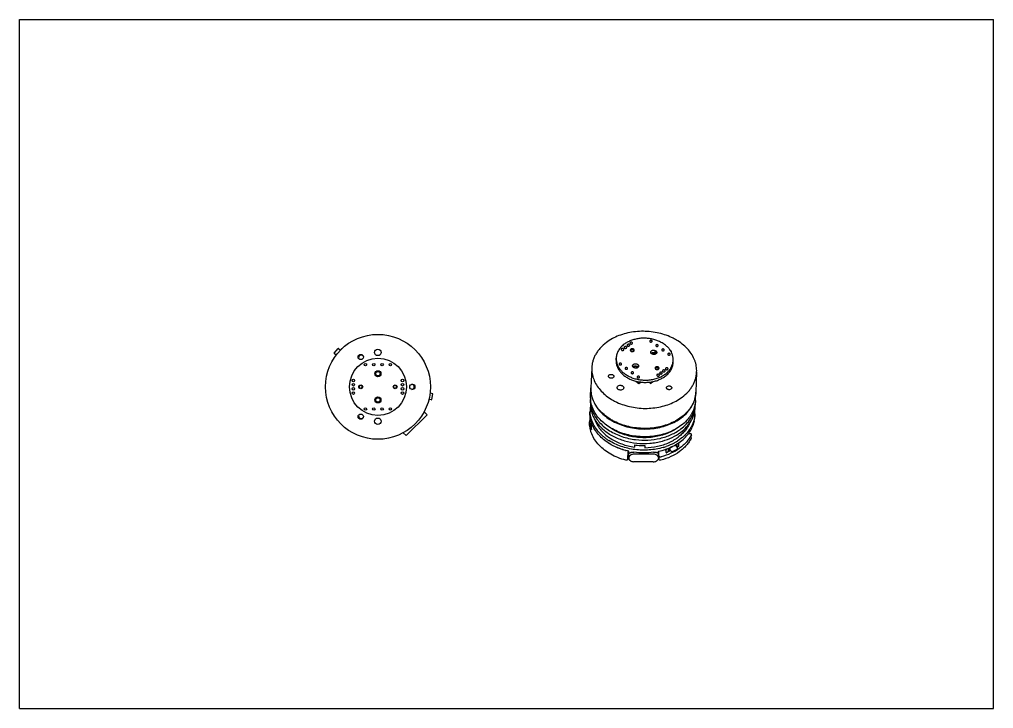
# Model space of a CAD drawing. Header units: millimetres. Extents: x 0 to 297, y 0 to 210.
import ezdxf

# ---------------------------------------------------------------- set-up
doc = ezdxf.new("R2010")
doc.units = ezdxf.units.MM
doc.header["$LTSCALE"] = 16.335
doc.layers.get('0').update_dxf_attribs({"linetype": 'CONTINUOUS'})

msp = doc.modelspace()

# ---------------------------------------------------------------- linework, layer by layer
at = {"color": 7, "linetype": 'Continuous'}
for p, q in [((0, 0), (0, 210)), ((0, 210), (297, 210)), ((297, 0), (297, 210)), ((95.97, 108.35), (97.13, 109.73)), ((96.56, 107.72), (95.98, 108.21)), ((97.27, 109.74), (97.87, 109.24)), ((98.17, 109.58), (98.29, 109.72)), ((98.19, 109.56), (98.17, 109.58)), ((98.33, 109.69), (98.29, 109.72)), ((181.91, 106.15), (181.94, 106.82)), ((199.3, 105.44), (199.33, 106.11)), ((174.51, 103.87), (174.26, 97.76)), ((206.48, 102.56), (206.23, 96.45)), ((187.97, 99.76), (188.89, 99.1)), ((188.89, 99.1), (188.91, 99.56)), ((188.89, 99.1), (189.24, 99.36)), ((192.06, 99.35), (192.42, 99.08)), ((192.42, 99.08), (193.17, 99.64)), ((192.42, 99.08), (192.44, 99.52)), ((125.19, 96.17), (125.9, 96.04)), ((125.98, 95.93), (125.67, 94.16)), ((174.16, 95.21), (174.25, 97.59)), ((206.13, 93.91), (206.23, 96.28)), ((125.55, 94.07), (124.83, 94.2)), ((174.07, 93.17), (174.12, 94.19)), ((206.05, 91.87), (206.09, 92.89)), ((124.26, 89.55), (117.9, 83.19)), ((124.26, 89.55), (123.38, 90.43)), ((173.99, 91.14), (173.96, 90.32)), ((205.96, 89.83), (205.93, 89.02)), ((173.88, 88.42), (173.84, 87.4)), ((174.38, 85.19), (174.45, 87.05)), ((174.48, 86.97), (174.47, 86.99)), ((174.48, 86.97), (174.47, 86.99)), ((205.76, 87.47), (205.76, 87.66)), ((117.04, 84.04), (117.9, 83.19)), ((182.58, 84.16), (182.57, 84.16)), ((182.58, 84.16), (182.57, 84.16)), ((203.97, 83.77), (204.53, 83.77)), ((204.85, 82.48), (204.89, 83.5)), ((187.53, 80.35), (187.51, 79.67)), ((187.56, 80.35), (187.51, 79.67)), ((200.52, 79.67), (199.92, 80.28)), ((200.3, 80.35), (200.28, 79.98)), ((200.45, 80.42), (200.3, 80.35)), ((200.3, 80.35), (200.41, 80.23)), ((200.41, 80.23), (200.4, 79.85)), ((200.56, 80.3), (200.41, 80.23)), ((200.56, 80.3), (200.45, 80.42)), ((200.55, 79.93), (200.56, 80.3)), ((200.62, 81.52), (200.59, 81.5)), ((200.62, 81.52), (200.59, 81.5)), ((200.99, 80.97), (200.94, 79.89)), ((185.51, 76.01), (185.61, 78.45)), ((185.82, 76.21), (185.75, 78.42)), ((185.8, 77.38), (185.84, 78.4)), ((193.37, 77.49), (187.37, 77.51)), ((190.73, 80.16), (190.7, 79.48)), ((194.8, 77.43), (194.84, 78.4)), ((194.82, 76.51), (194.8, 77.43)), ((194.91, 76.44), (194.86, 78.4)), ((194.94, 77.05), (194.9, 78.42)), ((197.19, 78.52), (196.79, 78.93)), ((196.95, 78.98), (197.2, 78.73)), ((197.13, 78.79), (197.13, 78.6)), ((197.14, 78.79), (197.13, 78.59)), ((197.13, 78.59), (197.19, 78.52)), ((197.17, 78), (197.2, 78.73)), ((197.18, 77.96), (197.19, 77.96)), ((198.53, 78.61), (197.25, 77.95)), ((197.8, 79.05), (197.79, 78.68)), ((197.9, 78.56), (197.79, 78.68)), ((197.95, 79.13), (197.8, 79.05)), ((197.8, 79.05), (197.92, 78.93)), ((197.92, 78.93), (197.9, 78.56)), ((197.9, 78.56), (198.05, 78.64)), ((198.07, 79.01), (197.92, 78.93)), ((197.95, 79.13), (198.07, 79.01)), ((198.05, 78.64), (198.07, 79.01)), ((198.32, 79.41), (198.3, 78.87)), ((198.9, 78.24), (198.31, 78.84)), ((198.79, 79.72), (198.4, 79.52)), ((200.47, 78.97), (199.02, 78.22)), ((200.28, 79.98), (200.4, 79.85)), ((200.4, 79.85), (200.55, 79.93)), ((200.54, 79.6), (200.52, 79.06)), ((200.92, 79.85), (200.53, 79.65)), ((185.83, 76.49), (185.82, 76.25)), ((185.82, 76.25), (185.82, 76.21)), ((193.27, 75.21), (187.28, 75.23)), ((194.82, 76.46), (194.81, 76.23)), ((194.82, 76.46), (194.82, 76.51)), ((194.91, 76.44), (194.9, 76.1)), ((194.9, 76.03), (194.9, 76.1)), ((0, 0), (297, 0))]:
    msp.add_line(p, q, dxfattribs=at)
for centre, radius in [((109.3, 98.04), 16), ((104.05, 107.14), 0.8), ((109.3, 108.54), 1), ((109.31, 98.04), 8.7), ((105.49, 104.79), 0.375), ((108.03, 104.79), 0.375), ((110.57, 104.79), 0.375), ((113.11, 104.79), 0.375), ((109.3, 102.04), 0.915), ((109.3, 102.04), 0.65), ((101.8, 99.95), 0.4), ((101.8, 98.68), 0.4), ((104.05, 98.04), 0.6), ((104.05, 98.04), 0.5), ((114.55, 98.04), 0.6), ((114.55, 98.04), 0.5), ((116.8, 99.95), 0.4), ((116.8, 98.68), 0.4), ((119.8, 98.04), 0.8), ((101.8, 97.41), 0.4), ((101.8, 96.14), 0.4), ((116.8, 97.41), 0.4), ((116.8, 96.14), 0.4), ((109.3, 94.04), 0.915), ((109.3, 94.04), 0.65), ((104.05, 88.95), 0.8), ((105.49, 91.29), 0.375), ((108.03, 91.29), 0.375), ((110.57, 91.29), 0.375), ((113.11, 91.29), 0.375), ((109.3, 87.54), 1)]:
    msp.add_circle(centre, radius, dxfattribs=at)
for centre, radius, start, end in [((96.05, 108.29), 0.1, 140, 230), ((97.2, 109.67), 0.1, 50, 140), ((104.18, 106.92), 0.8, 39.0146, 201.0801), ((193.14, 107.85), 0.429, 142.7668, 149.056), ((186.63, 106.63), 4.7, 177.6677, 185.9045), ((187.61, 103.71), 0.429, 142.7668, 149.056), ((194.62, 106.31), 4.71, 349.4216, 357.648), ((109.3, 103.29), 0.5, 231.3878, 308.6122), ((109.3, 98.04), 5.75, 176.5377, 183.4623), ((109.3, 98.04), 5.75, 356.5377, 3.4623), ((119.55, 98.04), 0.8, 278.9966, 81.0861), ((190.82, 111.67), 11.58, 257.4894, 263.2731), ((125.88, 95.95), 0.1, 350, 80), ((182.86, 97.24), 8.61, 177.0639, 177.6616), ((197.62, 96.63), 8.61, 357.6616, 358.2512), ((109.3, 92.79), 0.5, 51.3878, 128.6122), ((125.57, 94.17), 0.1, 260, 350), ((182.61, 90.78), 8.62, 170.8678, 177.6624), ((182.73, 93.84), 8.62, 177.6631, 184.4047), ((182.73, 93.84), 8.62, 174.2842, 177.6592), ((197.45, 93.24), 8.65, 350.9399, 357.652), ((197.49, 93.24), 8.61, 357.662, 0.9307), ((104.18, 89.17), 0.8, 158.9576, 321.0248), ((182.5, 88.07), 8.63, 171.3677, 177.6587), ((182.62, 90.78), 8.63, 177.6661, 183.0647), ((184.1, 94.25), 10.06, 205.0307, 205.2892), ((197.35, 90.18), 8.62, 352.2652, 357.6617), ((197.33, 90.18), 8.64, 357.6687, 4.4429), ((182.51, 88.07), 8.64, 177.6681, 184.3963), ((183.39, 90.15), 9.47, 198.8678, 199.1269), ((174.74, 87.08), 0.289, 195.0053, 199.5058), ((193.44, 99.77), 13.95, 306.7651, 307.2194), ((183.31, 88.24), 9.46, 198.8659, 199.4986), ((189.61, 99.98), 17.31, 245.8265, 246.0014), ((187.88, 93.86), 15.37, 233.929, 234.1582), ((187.96, 93.97), 15.51, 234.159, 234.9847), ((188.24, 95.14), 15.94, 234.1896, 237.7711), ((191.47, 95.67), 16.03, 294.3967, 294.8006), ((192.09, 94.48), 14.68, 299.9032, 300.1695), ((192.13, 94.41), 14.6, 300.1693, 300.647), ((192.46, 94.37), 15.22, 301.1059, 302.2978), ((190.12, 98.47), 20.53, 254.869, 255.4886), ((185.14, 79.24), 0.653, 255.5102, 260.0419), ((190.96, 97.58), 18.78, 286.3479, 289.2681), ((197.22, 78), 0.05, 177.6623, 224.4031), ((197.23, 77.99), 0.05, 224.4031, 297.42), ((198.97, 78.31), 0.1, 224.4031, 297.42), ((200.42, 79.06), 0.1, 297.42, 357.6623), ((200.44, 79.6), 0.1, 357.6623, 44.4031), ((200.89, 79.89), 0.05, 297.42, 357.6623)]:
    msp.add_arc(centre, radius, start, end, dxfattribs=at)
for points, knots in [([(206.48, 102.56), (206.5, 102.86), (206.49, 103.45), (206.39, 104.34), (206.2, 105.21), (205.82, 106.38), (205.12, 107.8), (203.97, 109.38), (202.5, 110.81), (201.08, 111.85), (199.82, 112.59), (198.48, 113.27), (196.68, 113.98), (194.4, 114.58), (192.03, 114.92), (189.63, 115), (187.25, 114.82), (184.94, 114.38), (182.08, 113.48), (180.11, 112.42), (178.95, 111.56)], [0, 0, 0, 0, 0.025519, 0.051161, 0.077044, 0.103279, 0.157122, 0.21335, 0.272289, 0.333993, 0.365851, 0.398313, 0.464798, 0.532947, 0.602118, 0.671608, 0.740693, 0.808674, 0.87492, 1, 1, 1, 1]), ([(199.33, 106.11), (199.33, 106.27), (199.33, 106.6), (199.27, 107.08), (199.17, 107.56), (198.97, 108.19), (198.59, 108.96), (197.96, 109.82), (197.16, 110.6), (196.22, 111.29), (195.16, 111.86), (193.99, 112.32), (192.75, 112.65), (191.47, 112.83), (190.16, 112.88), (188.87, 112.78), (187.82, 112.58), (187, 112.35), (186.23, 112.08), (185.33, 111.66), (184.66, 111.24), (184.35, 111)], [0, 0, 0, 0, 0.025512, 0.051146, 0.077022, 0.103249, 0.157077, 0.213289, 0.272211, 0.333898, 0.398166, 0.464632, 0.532762, 0.601914, 0.671384, 0.740449, 0.80841, 0.841792, 0.874668, 0.938641, 1, 1, 1, 1]), ([(178.95, 111.56), (178.29, 111.07), (177.38, 110.25), (176.37, 109.02), (175.73, 108.05), (175.23, 107.05), (174.85, 106.01), (174.6, 104.95), (174.52, 104.23), (174.51, 103.87)], [0, 0, 0, 0, 0.268195, 0.396795, 0.522008, 0.644289, 0.764227, 0.882533, 1, 1, 1, 1]), ([(184.35, 111), (184, 110.74), (183.5, 110.29), (182.95, 109.62), (182.61, 109.1), (182.33, 108.55), (182.12, 107.99), (181.99, 107.41), (181.95, 107.02), (181.94, 106.82)], [0, 0, 0, 0, 0.268195, 0.396795, 0.522007, 0.644289, 0.764228, 0.882533, 1, 1, 1, 1]), ([(184.49, 110.27), (184.46, 110.24), (184.42, 110.2), (184.38, 110.13), (184.38, 110.09), (184.38, 110.08)], [0, 0, 0, 0, 0.521066, 0.763776, 1, 1, 1, 1]), ([(184.38, 110.08), (184.38, 110.05), (184.39, 109.98), (184.44, 109.9), (184.52, 109.83), (184.62, 109.79), (184.74, 109.76), (184.89, 109.77), (185.01, 109.81), (185.07, 109.85)], [0, 0, 0, 0, 0.103084, 0.213212, 0.334063, 0.465157, 0.602865, 0.741841, 1, 1, 1, 1]), ([(185.18, 110.04), (185.18, 110.07), (185.17, 110.13), (185.12, 110.22), (185.03, 110.28), (184.93, 110.33), (184.82, 110.35), (184.66, 110.35), (184.55, 110.31), (184.49, 110.27)], [0, 0, 0, 0, 0.103084, 0.213212, 0.334063, 0.465157, 0.602865, 0.741841, 1, 1, 1, 1]), ([(185.07, 109.85), (185.1, 109.87), (185.14, 109.92), (185.17, 109.99), (185.18, 110.02), (185.18, 110.04)], [0, 0, 0, 0, 0.521066, 0.763776, 1, 1, 1, 1]), ([(185.37, 110.92), (185.34, 110.9), (185.29, 110.86), (185.26, 110.79), (185.26, 110.75), (185.26, 110.73)], [0, 0, 0, 0, 0.521066, 0.763776, 1, 1, 1, 1]), ([(185.26, 110.73), (185.26, 110.7), (185.27, 110.64), (185.32, 110.56), (185.4, 110.49), (185.5, 110.44), (185.62, 110.42), (185.77, 110.42), (185.89, 110.46), (185.94, 110.51)], [0, 0, 0, 0, 0.103084, 0.213212, 0.334063, 0.465157, 0.602865, 0.741841, 1, 1, 1, 1]), ([(186.06, 110.7), (186.06, 110.73), (186.05, 110.79), (185.99, 110.87), (185.91, 110.94), (185.81, 110.99), (185.69, 111.01), (185.54, 111.01), (185.43, 110.97), (185.37, 110.92)], [0, 0, 0, 0, 0.103084, 0.213212, 0.334063, 0.465157, 0.602865, 0.741841, 1, 1, 1, 1]), ([(185.94, 110.51), (185.98, 110.53), (186.02, 110.57), (186.05, 110.64), (186.06, 110.68), (186.06, 110.7)], [0, 0, 0, 0, 0.521066, 0.763776, 1, 1, 1, 1]), ([(186.25, 111.58), (186.21, 111.56), (186.17, 111.51), (186.14, 111.44), (186.14, 111.41), (186.13, 111.39)], [0, 0, 0, 0, 0.521066, 0.763776, 1, 1, 1, 1]), ([(186.13, 111.39), (186.13, 111.36), (186.14, 111.3), (186.2, 111.21), (186.28, 111.15), (186.38, 111.1), (186.5, 111.08), (186.65, 111.08), (186.76, 111.12), (186.82, 111.16)], [0, 0, 0, 0, 0.103084, 0.213212, 0.334063, 0.465157, 0.602865, 0.741841, 1, 1, 1, 1]), ([(186.93, 111.36), (186.94, 111.38), (186.92, 111.45), (186.87, 111.53), (186.79, 111.6), (186.69, 111.64), (186.57, 111.67), (186.42, 111.66), (186.31, 111.62), (186.25, 111.58)], [0, 0, 0, 0, 0.103084, 0.213212, 0.334063, 0.465157, 0.602865, 0.741841, 1, 1, 1, 1]), ([(186.82, 111.16), (186.85, 111.19), (186.9, 111.23), (186.93, 111.3), (186.93, 111.34), (186.93, 111.36)], [0, 0, 0, 0, 0.521066, 0.763776, 1, 1, 1, 1]), ([(192.28, 112.15), (192.25, 112.12), (192.21, 112.08), (192.18, 112.02), (192.17, 111.98), (192.17, 111.97)], [0, 0, 0, 0, 0.521066, 0.763776, 1, 1, 1, 1]), ([(192.17, 111.97), (192.17, 111.94), (192.18, 111.88), (192.23, 111.8), (192.31, 111.74), (192.4, 111.7), (192.51, 111.67), (192.66, 111.68), (192.76, 111.71), (192.82, 111.76)], [0, 0, 0, 0, 0.103084, 0.213212, 0.334063, 0.465157, 0.602865, 0.741841, 1, 1, 1, 1]), ([(192.92, 111.94), (192.92, 111.96), (192.91, 112.02), (192.87, 112.1), (192.79, 112.16), (192.69, 112.21), (192.58, 112.23), (192.44, 112.23), (192.33, 112.19), (192.28, 112.15)], [0, 0, 0, 0, 0.103084, 0.213212, 0.334063, 0.465157, 0.602865, 0.741841, 1, 1, 1, 1]), ([(192.82, 111.76), (192.85, 111.78), (192.89, 111.82), (192.92, 111.89), (192.92, 111.92), (192.92, 111.94)], [0, 0, 0, 0, 0.521066, 0.763776, 1, 1, 1, 1]), ([(194.11, 110.82), (194.08, 110.8), (194.04, 110.76), (194.01, 110.69), (194.01, 110.66), (194.01, 110.64)], [0, 0, 0, 0, 0.521066, 0.763776, 1, 1, 1, 1]), ([(194.01, 110.64), (194.01, 110.62), (194.02, 110.56), (194.06, 110.48), (194.14, 110.42), (194.24, 110.37), (194.35, 110.35), (194.49, 110.35), (194.6, 110.39), (194.65, 110.43)], [0, 0, 0, 0, 0.103084, 0.213212, 0.334063, 0.465157, 0.602865, 0.741841, 1, 1, 1, 1]), ([(194.76, 110.61), (194.76, 110.64), (194.75, 110.7), (194.7, 110.78), (194.62, 110.84), (194.53, 110.88), (194.42, 110.9), (194.27, 110.9), (194.17, 110.86), (194.11, 110.82)], [0, 0, 0, 0, 0.103084, 0.213212, 0.334063, 0.465157, 0.602865, 0.741841, 1, 1, 1, 1]), ([(194.65, 110.43), (194.68, 110.45), (194.72, 110.5), (194.75, 110.56), (194.76, 110.6), (194.76, 110.61)], [0, 0, 0, 0, 0.521066, 0.763776, 1, 1, 1, 1]), ([(183.61, 109.61), (183.58, 109.59), (183.54, 109.54), (183.51, 109.47), (183.5, 109.44), (183.5, 109.42)], [0, 0, 0, 0, 0.521066, 0.763776, 1, 1, 1, 1]), ([(183.5, 109.42), (183.5, 109.39), (183.51, 109.33), (183.56, 109.24), (183.64, 109.18), (183.75, 109.13), (183.86, 109.11), (184.02, 109.11), (184.13, 109.15), (184.19, 109.19)], [0, 0, 0, 0, 0.103084, 0.213212, 0.334063, 0.465157, 0.602865, 0.741841, 1, 1, 1, 1]), ([(184.3, 109.39), (184.3, 109.42), (184.29, 109.48), (184.24, 109.56), (184.16, 109.63), (184.05, 109.68), (183.94, 109.7), (183.78, 109.7), (183.67, 109.66), (183.61, 109.61)], [0, 0, 0, 0, 0.103084, 0.213212, 0.334063, 0.465157, 0.602865, 0.741841, 1, 1, 1, 1]), ([(184.19, 109.19), (184.22, 109.22), (184.26, 109.26), (184.29, 109.33), (184.3, 109.37), (184.3, 109.39)], [0, 0, 0, 0, 0.521066, 0.763776, 1, 1, 1, 1]), ([(186.41, 109.53), (186.36, 109.49), (186.3, 109.43), (186.25, 109.32), (186.24, 109.27), (186.24, 109.24)], [0, 0, 0, 0, 0.521053, 0.763754, 1, 1, 1, 1]), ([(186.24, 109.24), (186.24, 109.22), (186.24, 109.17), (186.27, 109.08), (186.33, 108.98), (186.46, 108.88), (186.61, 108.81), (186.78, 108.77), (187.01, 108.77), (187.18, 108.83), (187.27, 108.9)], [0, 0, 0, 0, 0.051294, 0.103551, 0.213623, 0.334412, 0.465438, 0.603073, 0.741978, 1, 1, 1, 1]), ([(186.47, 109.17), (186.44, 109.15), (186.38, 109.09), (186.35, 109.02), (186.34, 108.99)], [0, 0, 0, 0, 0.520378, 1, 1, 1, 1]), ([(187.44, 109.19), (187.44, 109.21), (187.44, 109.26), (187.41, 109.35), (187.35, 109.45), (187.23, 109.55), (187.07, 109.62), (186.9, 109.66), (186.67, 109.65), (186.5, 109.59), (186.41, 109.53)], [0, 0, 0, 0, 0.051294, 0.103551, 0.213623, 0.334412, 0.465438, 0.603073, 0.741978, 1, 1, 1, 1]), ([(187.32, 108.94), (187.32, 108.98), (187.29, 109.05), (187.22, 109.14), (187.11, 109.21), (186.94, 109.28), (186.71, 109.29), (186.54, 109.22), (186.47, 109.17)], [0, 0, 0, 0, 0.104566, 0.217681, 0.340999, 0.472975, 0.745525, 1, 1, 1, 1]), ([(187.27, 108.9), (187.32, 108.94), (187.38, 109), (187.43, 109.11), (187.44, 109.16), (187.44, 109.19)], [0, 0, 0, 0, 0.521053, 0.763754, 1, 1, 1, 1]), ([(192.48, 108.58), (192.48, 108.61), (192.49, 108.68), (192.53, 108.77), (192.58, 108.86), (192.67, 108.97), (192.82, 109.09), (193.05, 109.18), (193.31, 109.22), (193.65, 109.21), (193.89, 109.11), (194.03, 109.02)], [0, 0, 0, 0, 0.051182, 0.103251, 0.156974, 0.212929, 0.332327, 0.461776, 0.598294, 0.737182, 1, 1, 1, 1]), ([(192.76, 108.07), (192.72, 108.1), (192.64, 108.17), (192.55, 108.3), (192.49, 108.44), (192.48, 108.53), (192.48, 108.58)], [0, 0, 0, 0, 0.272072, 0.527015, 0.76759, 1, 1, 1, 1]), ([(192.59, 108.24), (192.65, 108.31), (192.77, 108.39), (192.95, 108.47), (193.15, 108.53), (193.42, 108.55), (193.63, 108.51), (193.73, 108.47)], [0, 0, 0, 0, 0.226115, 0.348591, 0.475929, 0.738479, 1, 1, 1, 1]), ([(194.31, 108.51), (194.31, 108.47), (194.3, 108.41), (194.27, 108.32), (194.22, 108.23), (194.12, 108.11), (193.97, 108), (193.74, 107.91), (193.49, 107.87), (193.15, 107.88), (192.9, 107.97), (192.76, 108.07)], [0, 0, 0, 0, 0.051182, 0.103251, 0.156974, 0.212929, 0.332327, 0.461776, 0.598294, 0.737182, 1, 1, 1, 1]), ([(193.82, 108.2), (193.74, 108.26), (193.61, 108.31), (193.42, 108.34), (193.27, 108.34), (193.13, 108.32), (192.96, 108.25), (192.85, 108.17), (192.8, 108.11)], [0, 0, 0, 0, 0.250609, 0.383355, 0.516773, 0.647664, 0.773211, 1, 1, 1, 1]), ([(193.75, 108.91), (193.75, 108.88), (193.75, 108.83), (193.79, 108.72), (193.86, 108.66), (193.9, 108.63)], [0, 0, 0, 0, 0.233151, 0.474463, 1, 1, 1, 1]), ([(193.98, 108.02), (193.97, 108.03), (193.93, 108.11), (193.87, 108.16), (193.82, 108.2)], [0, 0, 0, 0, 0.2378, 1, 1, 1, 1]), ([(193.9, 108.63), (193.93, 108.61), (194.05, 108.54), (194.19, 108.51), (194.29, 108.52)], [0, 0, 0, 0, 0.238438, 1, 1, 1, 1]), ([(194.03, 109.02), (194.07, 108.99), (194.15, 108.91), (194.25, 108.79), (194.3, 108.65), (194.31, 108.55), (194.31, 108.51)], [0, 0, 0, 0, 0.272072, 0.527015, 0.76759, 1, 1, 1, 1]), ([(195.94, 109.5), (195.91, 109.48), (195.88, 109.44), (195.85, 109.37), (195.84, 109.34), (195.84, 109.32)], [0, 0, 0, 0, 0.521066, 0.763776, 1, 1, 1, 1]), ([(195.84, 109.32), (195.84, 109.29), (195.85, 109.23), (195.9, 109.15), (195.97, 109.09), (196.07, 109.05), (196.18, 109.03), (196.32, 109.03), (196.43, 109.07), (196.49, 109.11)], [0, 0, 0, 0, 0.103084, 0.213212, 0.334063, 0.465157, 0.602865, 0.741841, 1, 1, 1, 1]), ([(196.59, 109.29), (196.59, 109.32), (196.58, 109.37), (196.53, 109.45), (196.46, 109.52), (196.36, 109.56), (196.25, 109.58), (196.11, 109.58), (196, 109.54), (195.94, 109.5)], [0, 0, 0, 0, 0.103084, 0.213212, 0.334063, 0.465157, 0.602865, 0.741841, 1, 1, 1, 1]), ([(196.49, 109.11), (196.52, 109.13), (196.55, 109.17), (196.58, 109.24), (196.59, 109.27), (196.59, 109.29)], [0, 0, 0, 0, 0.521066, 0.763776, 1, 1, 1, 1]), ([(197.78, 108.17), (197.75, 108.15), (197.71, 108.11), (197.68, 108.05), (197.67, 108.01), (197.67, 107.99)], [0, 0, 0, 0, 0.521066, 0.763776, 1, 1, 1, 1]), ([(197.67, 107.99), (197.67, 107.97), (197.68, 107.91), (197.73, 107.83), (197.81, 107.77), (197.9, 107.72), (198.01, 107.7), (198.16, 107.7), (198.26, 107.74), (198.32, 107.78)], [0, 0, 0, 0, 0.103084, 0.213212, 0.334063, 0.465157, 0.602865, 0.741841, 1, 1, 1, 1]), ([(198.42, 107.96), (198.42, 107.99), (198.41, 108.05), (198.37, 108.13), (198.29, 108.19), (198.19, 108.23), (198.08, 108.26), (197.94, 108.25), (197.83, 108.22), (197.78, 108.17)], [0, 0, 0, 0, 0.103084, 0.213212, 0.334063, 0.465157, 0.602865, 0.741841, 1, 1, 1, 1]), ([(198.32, 107.78), (198.35, 107.81), (198.39, 107.85), (198.42, 107.91), (198.42, 107.95), (198.42, 107.96)], [0, 0, 0, 0, 0.521066, 0.763776, 1, 1, 1, 1]), ([(198.4, 109.19), (198.46, 109.16), (198.56, 109.08), (198.68, 108.93), (198.75, 108.77), (198.76, 108.66), (198.76, 108.6)], [0, 0, 0, 0, 0.274288, 0.529978, 0.76967, 1, 1, 1, 1]), ([(181.91, 106.15), (181.91, 105.99), (181.91, 105.66), (181.96, 105.18), (182.07, 104.71), (182.27, 104.07), (182.65, 103.3), (183.28, 102.44), (184.08, 101.66), (185.02, 100.97), (186.08, 100.4), (187.25, 99.94), (188.48, 99.61), (189.77, 99.43), (191.08, 99.38), (192.37, 99.48), (193.63, 99.72), (194.81, 100.1), (195.91, 100.6), (196.58, 101.03), (196.88, 101.26)], [0, 0, 0, 0, 0.025512, 0.051148, 0.077024, 0.103253, 0.157082, 0.213296, 0.272219, 0.333908, 0.398178, 0.464646, 0.532778, 0.601932, 0.671404, 0.740472, 0.808435, 0.874664, 0.938638, 1, 1, 1, 1]), ([(181.96, 106.15), (182, 105.82), (182.13, 105.16), (182.54, 104.21), (183.14, 103.32), (183.91, 102.51), (184.84, 101.79), (185.9, 101.18), (187.06, 100.69), (187.89, 100.46), (188.31, 100.36)], [0, 0, 0, 0, 0.108177, 0.21971, 0.336044, 0.458036, 0.585939, 0.71946, 0.857849, 1, 1, 1, 1]), ([(182.94, 105.17), (182.91, 105.15), (182.87, 105.11), (182.84, 105.04), (182.84, 105.01), (182.84, 104.99)], [0, 0, 0, 0, 0.521066, 0.763776, 1, 1, 1, 1]), ([(182.84, 104.99), (182.84, 104.96), (182.85, 104.9), (182.89, 104.83), (182.97, 104.76), (183.07, 104.72), (183.18, 104.7), (183.32, 104.7), (183.43, 104.74), (183.48, 104.78)], [0, 0, 0, 0, 0.103084, 0.213212, 0.334063, 0.465157, 0.602865, 0.741841, 1, 1, 1, 1]), ([(183.59, 104.96), (183.59, 104.99), (183.58, 105.05), (183.53, 105.12), (183.45, 105.19), (183.36, 105.23), (183.25, 105.25), (183.1, 105.25), (183, 105.21), (182.94, 105.17)], [0, 0, 0, 0, 0.103084, 0.213212, 0.334063, 0.465157, 0.602865, 0.741841, 1, 1, 1, 1]), ([(183.48, 104.78), (183.51, 104.8), (183.55, 104.84), (183.58, 104.91), (183.59, 104.94), (183.59, 104.96)], [0, 0, 0, 0, 0.521066, 0.763776, 1, 1, 1, 1]), ([(186.95, 104.45), (186.95, 104.48), (186.96, 104.54), (186.99, 104.64), (187.04, 104.73), (187.14, 104.84), (187.29, 104.96), (187.52, 105.05), (187.77, 105.09), (188.11, 105.07), (188.36, 104.98), (188.5, 104.88)], [0, 0, 0, 0, 0.051182, 0.103251, 0.156974, 0.212929, 0.332327, 0.461776, 0.598294, 0.737182, 1, 1, 1, 1]), ([(187.23, 103.94), (187.19, 103.97), (187.11, 104.04), (187.01, 104.17), (186.96, 104.3), (186.95, 104.4), (186.95, 104.45)], [0, 0, 0, 0, 0.272072, 0.527015, 0.76759, 1, 1, 1, 1]), ([(187.06, 104.1), (187.1, 104.15), (187.19, 104.22), (187.35, 104.31), (187.53, 104.38), (187.72, 104.41), (187.93, 104.4), (188.18, 104.36), (188.37, 104.28), (188.47, 104.2)], [0, 0, 0, 0, 0.111337, 0.230422, 0.356291, 0.486907, 0.619566, 0.751285, 1, 1, 1, 1]), ([(188.78, 104.37), (188.78, 104.34), (188.77, 104.28), (188.73, 104.18), (188.68, 104.09), (188.59, 103.98), (188.44, 103.86), (188.21, 103.77), (187.95, 103.73), (187.61, 103.75), (187.36, 103.84), (187.23, 103.94)], [0, 0, 0, 0, 0.051182, 0.103251, 0.156974, 0.212929, 0.332327, 0.461776, 0.598294, 0.737182, 1, 1, 1, 1]), ([(188.29, 104.07), (188.21, 104.12), (188.08, 104.18), (187.89, 104.21), (187.74, 104.21), (187.59, 104.18), (187.43, 104.12), (187.32, 104.04), (187.27, 103.97)], [0, 0, 0, 0, 0.250609, 0.383355, 0.516773, 0.647664, 0.773211, 1, 1, 1, 1]), ([(188.45, 103.88), (188.44, 103.9), (188.4, 103.97), (188.34, 104.03), (188.29, 104.07)], [0, 0, 0, 0, 0.2378, 1, 1, 1, 1]), ([(188.47, 104.2), (188.49, 104.19), (188.55, 104.14), (188.6, 104.09), (188.64, 104.04)], [0, 0, 0, 0, 0.258968, 1, 1, 1, 1]), ([(188.5, 104.88), (188.54, 104.85), (188.62, 104.78), (188.71, 104.65), (188.77, 104.52), (188.78, 104.42), (188.78, 104.37)], [0, 0, 0, 0, 0.272072, 0.527015, 0.76759, 1, 1, 1, 1]), ([(193.99, 104.05), (193.94, 104.02), (193.88, 103.95), (193.83, 103.85), (193.82, 103.79), (193.82, 103.77)], [0, 0, 0, 0, 0.521053, 0.763754, 1, 1, 1, 1]), ([(195.02, 103.72), (195.02, 103.74), (195.02, 103.78), (194.99, 103.87), (194.93, 103.98), (194.8, 104.08), (194.65, 104.15), (194.48, 104.18), (194.25, 104.18), (194.07, 104.12), (193.99, 104.05)], [0, 0, 0, 0, 0.051294, 0.103551, 0.213623, 0.334412, 0.465438, 0.603073, 0.741978, 1, 1, 1, 1]), ([(196.88, 101.26), (197.24, 101.52), (197.74, 101.97), (198.29, 102.64), (198.63, 103.16), (198.91, 103.71), (199.12, 104.27), (199.25, 104.85), (199.29, 105.24), (199.3, 105.44)], [0, 0, 0, 0, 0.268195, 0.396794, 0.522007, 0.644289, 0.764228, 0.882533, 1, 1, 1, 1]), ([(196.91, 101.93), (197.22, 102.16), (197.79, 102.66), (198.37, 103.38), (198.74, 103.99), (198.97, 104.46), (199.14, 104.95), (199.22, 105.28), (199.25, 105.44)], [0, 0, 0, 0, 0.26672, 0.520705, 0.6436, 0.764137, 0.882764, 1, 1, 1, 1]), ([(174.51, 103.87), (174.5, 103.58), (174.5, 102.98), (174.6, 102.1), (174.8, 101.22), (175.17, 100.06), (175.87, 98.64), (177.03, 97.06), (178.49, 95.62), (179.91, 94.58), (181.17, 93.84), (182.52, 93.16), (184.32, 92.46), (186.6, 91.86), (188.96, 91.52), (191.36, 91.43), (193.74, 91.62), (196.05, 92.06), (198.91, 92.96), (200.89, 94.01), (202.04, 94.88)], [0, 0, 0, 0, 0.025519, 0.051161, 0.077044, 0.103279, 0.157122, 0.21335, 0.272289, 0.333993, 0.365851, 0.398313, 0.464798, 0.532947, 0.602118, 0.671608, 0.740693, 0.808674, 0.87492, 1, 1, 1, 1]), ([(179.62, 101.29), (179.62, 101.32), (179.63, 101.4), (179.69, 101.54), (179.78, 101.62), (179.84, 101.67)], [0, 0, 0, 0, 0.236216, 0.47893, 1, 1, 1, 1]), ([(181, 100.84), (180.88, 100.75), (180.65, 100.67), (180.34, 100.66), (180.11, 100.71), (179.9, 100.8), (179.74, 100.94), (179.65, 101.08), (179.62, 101.2), (179.62, 101.26), (179.62, 101.29)], [0, 0, 0, 0, 0.25803, 0.396928, 0.53456, 0.665587, 0.786374, 0.896445, 0.948704, 1, 1, 1, 1]), ([(179.84, 101.67), (179.96, 101.76), (180.19, 101.84), (180.5, 101.85), (180.73, 101.8), (180.93, 101.71), (181.09, 101.57), (181.18, 101.43), (181.22, 101.31), (181.22, 101.25), (181.22, 101.22)], [0, 0, 0, 0, 0.25803, 0.396928, 0.53456, 0.665587, 0.786374, 0.896445, 0.948704, 1, 1, 1, 1]), ([(181.22, 101.22), (181.22, 101.19), (181.2, 101.11), (181.14, 100.97), (181.06, 100.89), (181, 100.84)], [0, 0, 0, 0, 0.236216, 0.47893, 1, 1, 1, 1]), ([(184.77, 103.85), (184.74, 103.82), (184.71, 103.78), (184.68, 103.72), (184.67, 103.68), (184.67, 103.67)], [0, 0, 0, 0, 0.521066, 0.763776, 1, 1, 1, 1]), ([(184.67, 103.67), (184.67, 103.64), (184.68, 103.58), (184.73, 103.5), (184.8, 103.44), (184.9, 103.4), (185.01, 103.37), (185.15, 103.38), (185.26, 103.41), (185.32, 103.46)], [0, 0, 0, 0, 0.103084, 0.213212, 0.334063, 0.465157, 0.602865, 0.741841, 1, 1, 1, 1]), ([(185.42, 103.64), (185.42, 103.66), (185.41, 103.72), (185.36, 103.8), (185.29, 103.86), (185.19, 103.91), (185.08, 103.93), (184.94, 103.93), (184.83, 103.89), (184.77, 103.85)], [0, 0, 0, 0, 0.103084, 0.213212, 0.334063, 0.465157, 0.602865, 0.741841, 1, 1, 1, 1]), ([(185.32, 103.46), (185.35, 103.48), (185.38, 103.52), (185.41, 103.59), (185.42, 103.62), (185.42, 103.64)], [0, 0, 0, 0, 0.521066, 0.763776, 1, 1, 1, 1]), ([(186.61, 102.52), (186.58, 102.5), (186.54, 102.46), (186.51, 102.39), (186.5, 102.36), (186.5, 102.34)], [0, 0, 0, 0, 0.521066, 0.763776, 1, 1, 1, 1]), ([(186.5, 102.34), (186.5, 102.31), (186.51, 102.26), (186.56, 102.18), (186.64, 102.12), (186.73, 102.07), (186.84, 102.05), (186.99, 102.05), (187.09, 102.09), (187.15, 102.13)], [0, 0, 0, 0, 0.103084, 0.213212, 0.334063, 0.465157, 0.602865, 0.741841, 1, 1, 1, 1]), ([(187.25, 102.31), (187.25, 102.34), (187.24, 102.4), (187.19, 102.48), (187.12, 102.54), (187.02, 102.58), (186.91, 102.6), (186.77, 102.6), (186.66, 102.56), (186.61, 102.52)], [0, 0, 0, 0, 0.103084, 0.213212, 0.334063, 0.465157, 0.602865, 0.741841, 1, 1, 1, 1]), ([(187.15, 102.13), (187.18, 102.15), (187.22, 102.2), (187.25, 102.26), (187.25, 102.3), (187.25, 102.31)], [0, 0, 0, 0, 0.521066, 0.763776, 1, 1, 1, 1]), ([(188.44, 101.2), (188.41, 101.18), (188.37, 101.14), (188.34, 101.07), (188.34, 101.04), (188.34, 101.02)], [0, 0, 0, 0, 0.521066, 0.763776, 1, 1, 1, 1]), ([(188.34, 101.02), (188.34, 100.99), (188.35, 100.93), (188.39, 100.85), (188.47, 100.79), (188.57, 100.75), (188.68, 100.73), (188.82, 100.73), (188.93, 100.77), (188.98, 100.81)], [0, 0, 0, 0, 0.103084, 0.213212, 0.334063, 0.465157, 0.602865, 0.741841, 1, 1, 1, 1]), ([(189.09, 100.99), (189.09, 101.02), (189.08, 101.07), (189.03, 101.15), (188.95, 101.21), (188.86, 101.26), (188.75, 101.28), (188.6, 101.28), (188.5, 101.24), (188.44, 101.2)], [0, 0, 0, 0, 0.103084, 0.213212, 0.334063, 0.465157, 0.602865, 0.741841, 1, 1, 1, 1]), ([(188.98, 100.81), (189.01, 100.83), (189.05, 100.87), (189.08, 100.94), (189.09, 100.97), (189.09, 100.99)], [0, 0, 0, 0, 0.521066, 0.763776, 1, 1, 1, 1]), ([(193.82, 103.77), (193.82, 103.74), (193.82, 103.7), (193.85, 103.61), (193.91, 103.5), (194.03, 103.4), (194.19, 103.33), (194.36, 103.3), (194.59, 103.3), (194.76, 103.36), (194.85, 103.43)], [0, 0, 0, 0, 0.051294, 0.103551, 0.213623, 0.334412, 0.465438, 0.603073, 0.741978, 1, 1, 1, 1]), ([(194.05, 103.7), (194.01, 103.67), (193.96, 103.62), (193.92, 103.55), (193.92, 103.51)], [0, 0, 0, 0, 0.520378, 1, 1, 1, 1]), ([(194.9, 103.47), (194.9, 103.51), (194.87, 103.58), (194.79, 103.67), (194.69, 103.74), (194.52, 103.8), (194.29, 103.81), (194.11, 103.75), (194.05, 103.7)], [0, 0, 0, 0, 0.104566, 0.217681, 0.340999, 0.472975, 0.745525, 1, 1, 1, 1]), ([(194.33, 101.6), (194.32, 101.57), (194.34, 101.51), (194.39, 101.42), (194.47, 101.36), (194.57, 101.31), (194.69, 101.29), (194.84, 101.29), (194.95, 101.33), (195.01, 101.37)], [0, 0, 0, 0, 0.103084, 0.213212, 0.334063, 0.465157, 0.602865, 0.741841, 1, 1, 1, 1]), ([(194.44, 101.79), (194.4, 101.77), (194.36, 101.72), (194.33, 101.65), (194.33, 101.62), (194.33, 101.6)], [0, 0, 0, 0, 0.521066, 0.763776, 1, 1, 1, 1]), ([(195.12, 101.57), (195.13, 101.6), (195.12, 101.66), (195.06, 101.74), (194.98, 101.81), (194.88, 101.86), (194.76, 101.88), (194.61, 101.88), (194.5, 101.84), (194.44, 101.79)], [0, 0, 0, 0, 0.103084, 0.213212, 0.334063, 0.465157, 0.602865, 0.741841, 1, 1, 1, 1]), ([(194.85, 103.43), (194.9, 103.46), (194.96, 103.53), (195.01, 103.63), (195.02, 103.69), (195.02, 103.72)], [0, 0, 0, 0, 0.521053, 0.763754, 1, 1, 1, 1]), ([(195.01, 101.37), (195.05, 101.4), (195.09, 101.44), (195.12, 101.51), (195.12, 101.55), (195.12, 101.57)], [0, 0, 0, 0, 0.521066, 0.763776, 1, 1, 1, 1]), ([(195.09, 100.9), (195.42, 101.04), (196.05, 101.35), (196.64, 101.73), (196.91, 101.93)], [0, 0, 0, 0, 0.509463, 1, 1, 1, 1]), ([(195.31, 102.45), (195.28, 102.42), (195.24, 102.38), (195.21, 102.31), (195.2, 102.27), (195.2, 102.26)], [0, 0, 0, 0, 0.521066, 0.763776, 1, 1, 1, 1]), ([(195.2, 102.26), (195.2, 102.23), (195.21, 102.16), (195.27, 102.08), (195.35, 102.01), (195.45, 101.97), (195.57, 101.94), (195.72, 101.95), (195.83, 101.99), (195.89, 102.03)], [0, 0, 0, 0, 0.103084, 0.213212, 0.334063, 0.465157, 0.602865, 0.741841, 1, 1, 1, 1]), ([(196, 102.22), (196, 102.25), (195.99, 102.32), (195.94, 102.4), (195.86, 102.47), (195.76, 102.51), (195.64, 102.54), (195.49, 102.53), (195.37, 102.49), (195.31, 102.45)], [0, 0, 0, 0, 0.103084, 0.213212, 0.334063, 0.465157, 0.602865, 0.741841, 1, 1, 1, 1]), ([(195.89, 102.03), (195.92, 102.05), (195.97, 102.1), (196, 102.17), (196, 102.21), (196, 102.22)], [0, 0, 0, 0, 0.521066, 0.763776, 1, 1, 1, 1]), ([(196.19, 103.1), (196.16, 103.08), (196.12, 103.04), (196.09, 102.97), (196.08, 102.93), (196.08, 102.91)], [0, 0, 0, 0, 0.521066, 0.763776, 1, 1, 1, 1]), ([(196.08, 102.91), (196.08, 102.88), (196.09, 102.82), (196.14, 102.74), (196.23, 102.67), (196.33, 102.62), (196.44, 102.6), (196.6, 102.6), (196.71, 102.64), (196.77, 102.69)], [0, 0, 0, 0, 0.103084, 0.213212, 0.334063, 0.465157, 0.602865, 0.741841, 1, 1, 1, 1]), ([(196.88, 102.88), (196.88, 102.91), (196.87, 102.97), (196.82, 103.05), (196.74, 103.12), (196.64, 103.17), (196.52, 103.19), (196.37, 103.19), (196.25, 103.15), (196.19, 103.1)], [0, 0, 0, 0, 0.103084, 0.213212, 0.334063, 0.465157, 0.602865, 0.741841, 1, 1, 1, 1]), ([(196.77, 102.69), (196.8, 102.71), (196.84, 102.75), (196.87, 102.83), (196.88, 102.86), (196.88, 102.88)], [0, 0, 0, 0, 0.521066, 0.763776, 1, 1, 1, 1]), ([(197.07, 103.76), (197.04, 103.74), (197, 103.69), (196.97, 103.62), (196.96, 103.59), (196.96, 103.57)], [0, 0, 0, 0, 0.521066, 0.763776, 1, 1, 1, 1]), ([(196.96, 103.57), (196.96, 103.54), (196.97, 103.48), (197.02, 103.39), (197.1, 103.33), (197.21, 103.28), (197.32, 103.26), (197.48, 103.26), (197.59, 103.3), (197.65, 103.34)], [0, 0, 0, 0, 0.103084, 0.213212, 0.334063, 0.465157, 0.602865, 0.741841, 1, 1, 1, 1]), ([(197.76, 103.54), (197.76, 103.57), (197.75, 103.63), (197.7, 103.71), (197.62, 103.78), (197.51, 103.82), (197.4, 103.85), (197.24, 103.85), (197.13, 103.81), (197.07, 103.76)], [0, 0, 0, 0, 0.103084, 0.213212, 0.334063, 0.465157, 0.602865, 0.741841, 1, 1, 1, 1]), ([(197.65, 103.34), (197.68, 103.37), (197.72, 103.41), (197.75, 103.48), (197.76, 103.52), (197.76, 103.54)], [0, 0, 0, 0, 0.521066, 0.763776, 1, 1, 1, 1]), ([(202.04, 94.88), (202.7, 95.37), (203.61, 96.18), (204.63, 97.42), (205.26, 98.38), (205.77, 99.39), (206.15, 100.42), (206.39, 101.49), (206.47, 102.21), (206.48, 102.56)], [0, 0, 0, 0, 0.268195, 0.396795, 0.522008, 0.644289, 0.764227, 0.882533, 1, 1, 1, 1]), ([(182.24, 97.83), (182.24, 97.88), (182.25, 97.97), (182.33, 98.14), (182.43, 98.25), (182.51, 98.31)], [0, 0, 0, 0, 0.236245, 0.478951, 1, 1, 1, 1]), ([(182.51, 98.31), (182.66, 98.42), (182.95, 98.52), (183.33, 98.53), (183.62, 98.47), (183.88, 98.36), (184.08, 98.19), (184.19, 98.01), (184.23, 97.86), (184.24, 97.79), (184.23, 97.75)], [0, 0, 0, 0, 0.258029, 0.396932, 0.534565, 0.665589, 0.786376, 0.896447, 0.948705, 1, 1, 1, 1]), ([(189.47, 99.48), (189.45, 99.48), (189.37, 99.44), (189.29, 99.4), (189.24, 99.36)], [0, 0, 0, 0, 0.257894, 1, 1, 1, 1]), ([(189.47, 100.17), (189.95, 100.11), (190.92, 100.05), (192.37, 100.15), (193.77, 100.42), (194.66, 100.73), (195.09, 100.9)], [0, 0, 0, 0, 0.255009, 0.508768, 0.758057, 1, 1, 1, 1]), ([(192.06, 99.35), (192.04, 99.36), (191.98, 99.4), (191.92, 99.43), (191.87, 99.45)], [0, 0, 0, 0, 0.244192, 1, 1, 1, 1]), ([(197.28, 97.78), (197.28, 97.81), (197.29, 97.89), (197.35, 98.03), (197.43, 98.11), (197.5, 98.16)], [0, 0, 0, 0, 0.236216, 0.47893, 1, 1, 1, 1]), ([(197.5, 98.16), (197.62, 98.25), (197.84, 98.33), (198.15, 98.34), (198.38, 98.29), (198.59, 98.2), (198.75, 98.06), (198.84, 97.92), (198.87, 97.8), (198.88, 97.74), (198.87, 97.71)], [0, 0, 0, 0, 0.25803, 0.396928, 0.53456, 0.665587, 0.786374, 0.896445, 0.948704, 1, 1, 1, 1]), ([(201.69, 86.22), (201.12, 85.79), (199.9, 85.02), (197.88, 84.09), (195.7, 83.4), (193.39, 82.96), (191.01, 82.77), (188.61, 82.86), (186.24, 83.2), (183.96, 83.8), (181.82, 84.64), (179.86, 85.7), (178.14, 86.96), (176.67, 88.4), (175.52, 89.98), (174.82, 91.4), (174.44, 92.56), (174.25, 93.44), (174.15, 94.33), (174.14, 94.92), (174.16, 95.21)], [0, 0, 0, 0, 0.061362, 0.125336, 0.191565, 0.259528, 0.328596, 0.398068, 0.467222, 0.535354, 0.601822, 0.666092, 0.727781, 0.786705, 0.842919, 0.896748, 0.922976, 0.948852, 0.974488, 1, 1, 1, 1]), ([(174.25, 97.59), (174.24, 97.29), (174.25, 96.7), (174.35, 95.82), (174.54, 94.94), (174.91, 93.77), (175.61, 92.35), (176.77, 90.78), (178.23, 89.34), (179.96, 88.08), (181.92, 87.01), (184.06, 86.18), (186.34, 85.58), (188.71, 85.23), (191.11, 85.15), (193.49, 85.33), (195.8, 85.77), (197.98, 86.47), (200, 87.39), (201.22, 88.17), (201.79, 88.59)], [0, 0, 0, 0, 0.025512, 0.051148, 0.077024, 0.103252, 0.157082, 0.213296, 0.27222, 0.333909, 0.398178, 0.464647, 0.532778, 0.601932, 0.671404, 0.740471, 0.808435, 0.874664, 0.938638, 1, 1, 1, 1]), ([(201.79, 88.76), (201.23, 88.34), (200, 87.56), (197.99, 86.64), (195.8, 85.94), (193.49, 85.5), (191.11, 85.32), (188.71, 85.4), (186.35, 85.75), (184.07, 86.35), (182.27, 87.05), (180.92, 87.73), (179.67, 88.47), (178.24, 89.51), (176.78, 90.95), (175.62, 92.52), (174.92, 93.94), (174.55, 95.11), (174.36, 95.99), (174.25, 96.87), (174.25, 97.46), (174.26, 97.76)], [0, 0, 0, 0, 0.06136, 0.125332, 0.191559, 0.25952, 0.328585, 0.398055, 0.467206, 0.535336, 0.601802, 0.634255, 0.666104, 0.72779, 0.786712, 0.842924, 0.896751, 0.922978, 0.948854, 0.974489, 1, 1, 1, 1]), ([(183.96, 97.27), (183.81, 97.16), (183.52, 97.06), (183.14, 97.05), (182.85, 97.11), (182.59, 97.23), (182.39, 97.4), (182.28, 97.57), (182.24, 97.72), (182.23, 97.8), (182.24, 97.83)], [0, 0, 0, 0, 0.258029, 0.396932, 0.534565, 0.665589, 0.786376, 0.896447, 0.948705, 1, 1, 1, 1]), ([(184.23, 97.75), (184.23, 97.71), (184.22, 97.61), (184.14, 97.44), (184.04, 97.33), (183.96, 97.27)], [0, 0, 0, 0, 0.236245, 0.478951, 1, 1, 1, 1]), ([(198.65, 97.33), (198.53, 97.24), (198.31, 97.16), (198, 97.15), (197.77, 97.2), (197.56, 97.29), (197.4, 97.43), (197.31, 97.57), (197.28, 97.69), (197.27, 97.75), (197.28, 97.78)], [0, 0, 0, 0, 0.25803, 0.396928, 0.53456, 0.665587, 0.786374, 0.896445, 0.948704, 1, 1, 1, 1]), ([(198.87, 97.71), (198.87, 97.68), (198.86, 97.6), (198.8, 97.46), (198.72, 97.37), (198.65, 97.33)], [0, 0, 0, 0, 0.236216, 0.47893, 1, 1, 1, 1]), ([(206.23, 96.45), (206.22, 96.09), (206.14, 95.37), (205.9, 94.31), (205.52, 93.27), (205.01, 92.27), (204.38, 91.31), (203.36, 90.07), (202.45, 89.26), (201.79, 88.76)], [0, 0, 0, 0, 0.117467, 0.235772, 0.35571, 0.477991, 0.603205, 0.731804, 1, 1, 1, 1]), ([(201.88, 88.66), (202.52, 89.15), (203.7, 90.22), (204.86, 91.8), (205.53, 93.14), (205.9, 94.17), (206.14, 95.22), (206.21, 95.93), (206.23, 96.28)], [0, 0, 0, 0, 0.268013, 0.521477, 0.643838, 0.763899, 0.882361, 1, 1, 1, 1]), ([(174.07, 93.17), (174.05, 92.67), (174.1, 91.64), (174.45, 90.11), (175.06, 88.64), (175.62, 87.71), (175.94, 87.27)], [0, 0, 0, 0, 0.241979, 0.487375, 0.739244, 1, 1, 1, 1]), ([(174.13, 93.18), (174.18, 92.63), (174.36, 91.54), (174.75, 90.49), (174.99, 89.99)], [0, 0, 0, 0, 0.493859, 1, 1, 1, 1]), ([(206.13, 93.91), (206.12, 93.55), (206.04, 92.83), (205.79, 91.77), (205.41, 90.73), (204.91, 89.72), (204.27, 88.76), (203.26, 87.52), (202.35, 86.71), (201.69, 86.22)], [0, 0, 0, 0, 0.117466, 0.235772, 0.35571, 0.477991, 0.603206, 0.731806, 1, 1, 1, 1]), ([(174.44, 87.09), (174.26, 87.61), (173.99, 88.68), (173.93, 89.78), (173.96, 90.32)], [0, 0, 0, 0, 0.503978, 1, 1, 1, 1]), ([(178.02, 82.91), (177.43, 83.41), (176.35, 84.48), (175.29, 86.02), (174.67, 87.32), (174.32, 88.31), (174.09, 89.31), (174.01, 89.99), (174, 90.32)], [0, 0, 0, 0, 0.268112, 0.522211, 0.644823, 0.764938, 0.883116, 1, 1, 1, 1]), ([(175.01, 89.95), (175.25, 89.43), (175.84, 88.41), (176.98, 87.01), (178.36, 85.74), (180.52, 84.21), (183.68, 82.75), (186.44, 82.13), (187.86, 81.96)], [0, 0, 0, 0, 0.109331, 0.223255, 0.342173, 0.466088, 0.726813, 1, 1, 1, 1]), ([(201.61, 84.18), (202.26, 84.67), (203.46, 85.74), (204.65, 87.33), (205.33, 88.69), (205.71, 89.73), (205.96, 90.79), (206.03, 91.51), (206.05, 91.87)], [0, 0, 0, 0, 0.268293, 0.521832, 0.64416, 0.764142, 0.88249, 1, 1, 1, 1]), ([(201.65, 85.2), (202.23, 85.63), (203.3, 86.57), (204.61, 88.2), (205.54, 89.98), (205.89, 91.25), (205.99, 91.88)], [0, 0, 0, 0, 0.26723, 0.521337, 0.764406, 1, 1, 1, 1]), ([(184.85, 75.68), (184.05, 75.89), (182.49, 76.4), (180.31, 77.43), (178.37, 78.7), (176.72, 80.18), (175.4, 81.83), (174.6, 83.34), (174.17, 84.58), (173.95, 85.51), (173.83, 86.46), (173.82, 87.09), (173.84, 87.4)], [0, 0, 0, 0, 0.143499, 0.282532, 0.416009, 0.543287, 0.664318, 0.779732, 0.8358, 0.891021, 0.94566, 1, 1, 1, 1]), ([(174.36, 85.19), (174.24, 85.55), (174.03, 86.28), (173.93, 87.03), (173.9, 87.41)], [0, 0, 0, 0, 0.503505, 1, 1, 1, 1]), ([(178.88, 81.4), (178.35, 81.78), (177.37, 82.58), (176.11, 83.96), (175.12, 85.44), (174.64, 86.51), (174.45, 87.05)], [0, 0, 0, 0, 0.266124, 0.521001, 0.765127, 1, 1, 1, 1]), ([(175.45, 88.02), (175.48, 87.95), (175.58, 87.67), (175.69, 87.4), (175.79, 87.19)], [0, 0, 0, 0, 0.248348, 1, 1, 1, 1]), ([(175.79, 87.19), (176.01, 86.71), (176.54, 85.77), (177.57, 84.47), (178.83, 83.29), (180.79, 81.85), (183.68, 80.47), (186.2, 79.86), (187.51, 79.67)], [0, 0, 0, 0, 0.109445, 0.223384, 0.342235, 0.466037, 0.726586, 1, 1, 1, 1]), ([(175.94, 87.27), (176.25, 86.84), (176.94, 86.01), (178.14, 84.87), (179.51, 83.86), (181.57, 82.65), (184.46, 81.51), (186.93, 81.03), (188.19, 80.9)], [0, 0, 0, 0, 0.111704, 0.227717, 0.348059, 0.47251, 0.731563, 1, 1, 1, 1]), ([(182.52, 84.19), (182.21, 84.33), (181, 84.92), (179.85, 85.65), (179.08, 86.29)], [0, 0, 0, 0, 0.257503, 1, 1, 1, 1]), ([(194.84, 78.4), (195.61, 78.57), (197.1, 78.98), (199.21, 79.87), (201.11, 80.99), (202.74, 82.31), (204.08, 83.81), (204.92, 85.19), (205.41, 86.34), (205.68, 87.22), (205.86, 88.11), (205.92, 88.72), (205.93, 89.02)], [0, 0, 0, 0, 0.143225, 0.281786, 0.414784, 0.541742, 0.662731, 0.77843, 0.834749, 0.890285, 0.94528, 1, 1, 1, 1]), ([(205.89, 89.02), (205.84, 88.66), (205.7, 87.94), (205.34, 86.88), (204.86, 85.85), (204.03, 84.52), (202.66, 82.98), (201.34, 81.97), (200.62, 81.52)], [0, 0, 0, 0, 0.11596, 0.233366, 0.352957, 0.475356, 0.730049, 1, 1, 1, 1]), ([(204.25, 86.84), (204.07, 86.44), (203.66, 85.66), (202.87, 84.57), (201.91, 83.56), (201.19, 82.95), (200.8, 82.66)], [0, 0, 0, 0, 0.237911, 0.48319, 0.737006, 1, 1, 1, 1]), ([(205.76, 87.47), (205.75, 87.44), (205.74, 87.39), (205.71, 87.34), (205.69, 87.32)], [0, 0, 0, 0, 0.483814, 1, 1, 1, 1]), ([(174.39, 85.09), (174.39, 85.1), (174.38, 85.13), (174.38, 85.16), (174.38, 85.19)], [0, 0, 0, 0, 0.253605, 1, 1, 1, 1]), ([(198.38, 84.21), (197.19, 83.65), (195.27, 83.03), (192.61, 82.61), (190.54, 82.49), (188.47, 82.59), (185.77, 83), (183.81, 83.62), (182.58, 84.16)], [0, 0, 0, 0, 0.242796, 0.368769, 0.496341, 0.624398, 0.751807, 1, 1, 1, 1]), ([(187.86, 81.96), (189.11, 81.8), (191.63, 81.72), (194.72, 82.14), (197.07, 82.81), (199.24, 83.66), (200.75, 84.52), (201.65, 85.2)], [0, 0, 0, 0, 0.261021, 0.518488, 0.644059, 0.766534, 1, 1, 1, 1]), ([(204.87, 83.42), (204.67, 83.03), (204.21, 82.26), (203.38, 81.19), (202.39, 80.19), (200.86, 78.96), (198.62, 77.67), (196.66, 76.98), (195.62, 76.71)], [0, 0, 0, 0, 0.111907, 0.227223, 0.346354, 0.469526, 0.727597, 1, 1, 1, 1]), ([(196.05, 81.52), (197.07, 81.81), (199.02, 82.52), (200.8, 83.58), (201.61, 84.18)], [0, 0, 0, 0, 0.513684, 1, 1, 1, 1]), ([(200.53, 85.44), (200.37, 85.32), (199.68, 84.87), (198.95, 84.47), (198.38, 84.21)], [0, 0, 0, 0, 0.245147, 1, 1, 1, 1]), ([(204.89, 83.5), (204.89, 83.51), (204.89, 83.55), (204.86, 83.62), (204.79, 83.7), (204.67, 83.75), (204.58, 83.77), (204.53, 83.77)], [0, 0, 0, 0, 0.105487, 0.21443, 0.450856, 0.716623, 1, 1, 1, 1]), ([(204.87, 83.42), (204.87, 83.42), (204.88, 83.45), (204.89, 83.48), (204.89, 83.5)], [0, 0, 0, 0, 0.254674, 1, 1, 1, 1]), ([(178.91, 82.22), (178.83, 82.27), (178.53, 82.49), (178.24, 82.73), (178.02, 82.91)], [0, 0, 0, 0, 0.252141, 1, 1, 1, 1]), ([(185.84, 78.4), (185.2, 78.54), (183.93, 78.87), (181.55, 79.75), (179.88, 80.68), (178.88, 81.4)], [0, 0, 0, 0, 0.259345, 0.51352, 1, 1, 1, 1]), ([(184.76, 78.66), (183.72, 78.94), (181.74, 79.65), (179.9, 80.68), (179.06, 81.27)], [0, 0, 0, 0, 0.511524, 1, 1, 1, 1]), ([(196.24, 79.56), (194.87, 79.16), (192.72, 78.78), (189.83, 78.71), (187.65, 78.88), (185.51, 79.26), (182.8, 80.03), (180.9, 80.93), (179.74, 81.66)], [0, 0, 0, 0, 0.250846, 0.37886, 0.507044, 0.63429, 0.759541, 1, 1, 1, 1]), ([(187.53, 80.35), (187.8, 80.32), (188.86, 80.19), (189.93, 80.14), (190.73, 80.16)], [0, 0, 0, 0, 0.24966, 1, 1, 1, 1]), ([(188.19, 80.9), (189.51, 80.76), (192.17, 80.72), (194.79, 81.17), (196.05, 81.52)], [0, 0, 0, 0, 0.504683, 1, 1, 1, 1]), ([(190.7, 79.48), (191.99, 79.5), (194.53, 79.78), (196.96, 80.56), (198.09, 81.08)], [0, 0, 0, 0, 0.509975, 1, 1, 1, 1]), ([(204.83, 82.4), (204.63, 82.01), (204.17, 81.24), (203.33, 80.17), (202.35, 79.17), (200.82, 77.94), (198.58, 76.66), (196.61, 75.96), (195.58, 75.69)], [0, 0, 0, 0, 0.111907, 0.227224, 0.346355, 0.469527, 0.727597, 1, 1, 1, 1]), ([(200.32, 81.33), (200.08, 81.19), (199.06, 80.61), (197.98, 80.15), (197.15, 79.86)], [0, 0, 0, 0, 0.244337, 1, 1, 1, 1]), ([(198.19, 81.12), (198.3, 81.17), (198.71, 81.37), (199.11, 81.58), (199.41, 81.75)], [0, 0, 0, 0, 0.25254, 1, 1, 1, 1]), ([(199.57, 81.85), (199.68, 81.91), (200.1, 82.17), (200.51, 82.44), (200.8, 82.66)], [0, 0, 0, 0, 0.253249, 1, 1, 1, 1]), ([(199.92, 80.28), (199.92, 80.28), (199.92, 80.28), (199.9, 80.29), (199.89, 80.29), (199.88, 80.28), (199.88, 80.28)], [0, 0, 0, 0, 0.212405, 0.443038, 0.703961, 1, 1, 1, 1]), ([(204.85, 82.48), (204.85, 82.47), (204.85, 82.44), (204.84, 82.42), (204.83, 82.4)], [0, 0, 0, 0, 0.247702, 1, 1, 1, 1]), ([(185.8, 77.38), (185.81, 77.45), (185.83, 77.58), (185.93, 77.76), (186.08, 77.91), (186.28, 78.02), (186.52, 78.1), (186.88, 78.17), (187.16, 78.16), (187.35, 78.13)], [0, 0, 0, 0, 0.103186, 0.206518, 0.315336, 0.433327, 0.561947, 0.700735, 1, 1, 1, 1]), ([(187.37, 77.51), (187.18, 77.51), (186.89, 77.47), (186.53, 77.35), (186.3, 77.22), (186.1, 77.07), (185.95, 76.89), (185.86, 76.7), (185.83, 76.56), (185.83, 76.49)], [0, 0, 0, 0, 0.288831, 0.427365, 0.558569, 0.680973, 0.794278, 0.899703, 1, 1, 1, 1]), ([(193.35, 78.13), (192.36, 77.99), (190.35, 77.86), (188.35, 77.99), (187.35, 78.13)], [0, 0, 0, 0, 0.498789, 1, 1, 1, 1]), ([(193.35, 78.13), (193.53, 78.16), (193.8, 78.17), (194.14, 78.11), (194.36, 78.04), (194.54, 77.93), (194.68, 77.79), (194.77, 77.62), (194.79, 77.49), (194.8, 77.43)], [0, 0, 0, 0, 0.303002, 0.441556, 0.569044, 0.685497, 0.792993, 0.89586, 1, 1, 1, 1]), ([(194.82, 76.51), (194.82, 76.58), (194.8, 76.71), (194.71, 76.9), (194.57, 77.06), (194.32, 77.27), (193.91, 77.44), (193.55, 77.49), (193.37, 77.49)], [0, 0, 0, 0, 0.101451, 0.206914, 0.319511, 0.440874, 0.708572, 1, 1, 1, 1]), ([(197.13, 78.59), (197.13, 78.59), (197.13, 78.59), (197.13, 78.59), (197.13, 78.6)], [0, 0, 0, 0, 0.231669, 1, 1, 1, 1]), ([(197.2, 78.73), (197.2, 78.73), (197.2, 78.73), (197.2, 78.72), (197.2, 78.72)], [0, 0, 0, 0, 0.402624, 1, 1, 1, 1]), ([(197.2, 78.72), (197.2, 78.72), (197.2, 78.72), (197.21, 78.73), (197.21, 78.73)], [0, 0, 0, 0, 0.218296, 1, 1, 1, 1]), ([(198.3, 78.87), (198.3, 78.86), (198.3, 78.85), (198.3, 78.84), (198.31, 78.84)], [0, 0, 0, 0, 0.532917, 1, 1, 1, 1]), ([(198.4, 79.52), (198.39, 79.52), (198.37, 79.5), (198.35, 79.47), (198.33, 79.44), (198.32, 79.42), (198.32, 79.41)], [0, 0, 0, 0, 0.26349, 0.536344, 0.789444, 1, 1, 1, 1]), ([(185.51, 76.01), (185.51, 75.98), (185.5, 75.92), (185.45, 75.84), (185.38, 75.77), (185.26, 75.7), (185.08, 75.65), (184.93, 75.66), (184.85, 75.68)], [0, 0, 0, 0, 0.103783, 0.211993, 0.327659, 0.451968, 0.720818, 1, 1, 1, 1]), ([(185.82, 76.21), (185.82, 76.14), (185.84, 76.01), (185.93, 75.82), (186.07, 75.65), (186.32, 75.45), (186.73, 75.28), (187.09, 75.23), (187.28, 75.23)], [0, 0, 0, 0, 0.101451, 0.206914, 0.319511, 0.440874, 0.708572, 1, 1, 1, 1]), ([(193.27, 75.21), (193.47, 75.21), (193.76, 75.25), (194.11, 75.37), (194.34, 75.5), (194.54, 75.65), (194.69, 75.83), (194.78, 76.02), (194.81, 76.16), (194.81, 76.23)], [0, 0, 0, 0, 0.288831, 0.427365, 0.558569, 0.680973, 0.794278, 0.899703, 1, 1, 1, 1]), ([(195.58, 75.69), (195.51, 75.67), (195.35, 75.66), (195.16, 75.71), (195.03, 75.79), (194.96, 75.86), (194.92, 75.94), (194.9, 76), (194.9, 76.03)], [0, 0, 0, 0, 0.274861, 0.54483, 0.67067, 0.787732, 0.896673, 1, 1, 1, 1]), ([(194.94, 77.05), (194.94, 77.02), (194.96, 76.96), (195, 76.88), (195.07, 76.81), (195.2, 76.73), (195.39, 76.67), (195.55, 76.69), (195.62, 76.71)], [0, 0, 0, 0, 0.103327, 0.212268, 0.32933, 0.45517, 0.725139, 1, 1, 1, 1])]:
    msp.add_open_spline(points, degree=3, knots=knots, dxfattribs=at)

doc.saveas('drawing.dxf')
